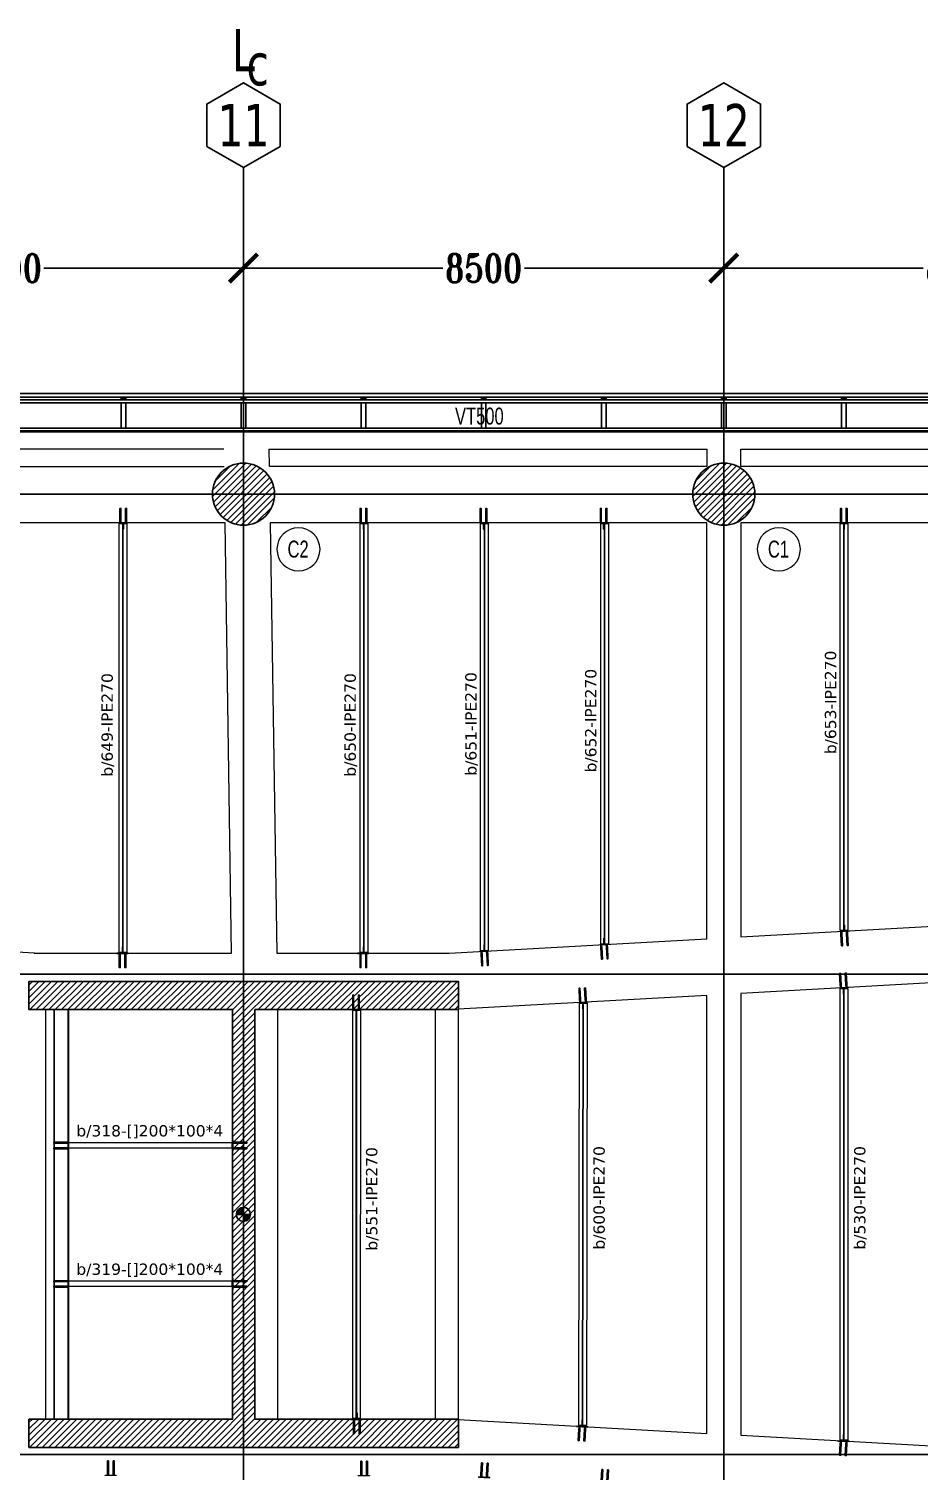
# Model space of a CAD drawing. Header units: millimetres. Extents: x -2452 to 78744, y -21906 to 33736.
# Drawn here: x 34348 to 50102, y 8205 to 33736 of the extents above; entities that cross this region are included whole.
import ezdxf
from ezdxf.enums import TextEntityAlignment as Align

# ---------------------------------------------------------------- set-up
doc = ezdxf.new("R2010")
doc.units = ezdxf.units.MM
doc.header["$LTSCALE"] = 0.9
for name, color, linetype, lineweight in [('0-3', 250, 'Continuous', 5), ('A_ALMA', 8, 'Continuous', 5), ('E_COLUMNAS-4', 1, 'Continuous', 25), ('E_MUROS-1', 2, 'Continuous', 25), ('E_TEXTO', 3, 'Continuous', 9), ('E_VIGAS', 8, 'Continuous', 9), ('E_VIGAS-1', 5, 'Continuous', 25), ('E_VIGAS-2', 10, 'Continuous', 25), ('HCB-PLATINA', 4, 'Continuous', 15), ('VIGAS_HCB', 4, 'Continuous', 15)]:
    doc.layers.add(name, color=color, linetype=linetype, lineweight=lineweight)
for name, color, linetype in [('COTAS', 8, 'Continuous'), ('HCB-ACH_PANT', 253, 'Continuous'), ('HCB-ANCLAJE', 5, 'Continuous'), ('HCB-EJES', 1, 'Continuous'), ('HCB-ROTULOS', 2, 'Continuous'), ('HCB_PANTALLAS', 6, 'Continuous')]:
    doc.layers.add(name, color=color, linetype=linetype)
doc.layers.get('0-3').off()
doc.styles.add('Arial Narrow', font='', dxfattribs={"width": 0.85, "height": 0.3})
doc.styles.add('ROMANT', font='romant.shx', dxfattribs={"width": 0.8})
doc.styles.add('VERDANA', font='verdana.ttf')
doc.styles.get('Arial Narrow').set_extended_font_data('Arial Narrow')
doc.dimstyles.new('1.125', dxfattribs={"dimscale": 0, "dimtxt": 500, "dimasz": 500, "dimexe": 4, "dimexo": 4, "dimgap": 15, "dimtad": 0, "dimdec": 0, "dimzin": 4, "dimdsep": 46, "dimtxsty": 'ROMANT', "dimblk": 'ARCHTICK', "dimcen": -10, "dimclrd": 256, "dimclrt": 3, "dimadec": 0, "dimazin": 0, "dimtfac": 1, "dimtdec": 0, "dimtix": 1, "dimtmove": 0, "dimatfit": 0, "dimldrblk": 'OBLIQUE', "dimfxl": 0.05, "dimtolj": 1, "dimtzin": 0, "dimarcsym": 0})

# ---------------------------------------------------------------- blocks, each defined once
blk = doc.blocks.new('EST_SFM_VIGA-METALICA-SECCION-C - EST_SFM_VIGA-METALICA-UPN160-1604346-PLANTA DE PISO 14 N_E_ _56_55m')
at = {"layer": 'E_VIGAS-1'}
for p, q in [((30.11, 0.018), (-30.277, 0.018)), ((-30.272, -0.047), (30.104, -0.047))]:
    blk.add_line(p, q, dxfattribs=at)
blk = doc.blocks.new('EST_SFM_VIGA-METALICA-SECCION-C - EST_SFM_VIGA-METALICA-UPN100-1526554-PLANTA DE PISO 14 N_E_ _56_55m')
at = {"layer": 'E_VIGAS-2'}
for p, q in [((34.942, 0.018), (-34.929, 0.018)), ((-34.929, -0.032), (34.942, -0.032))]:
    blk.add_line(p, q, dxfattribs=at)
blk = doc.blocks.new('EST_SFM_VIGA-METALICA-SECCION-C - EST_SFM_VIGA-METALICA-UPN100-1526616-PLANTA DE PISO 14 N_E_ _56_55m')
at = {"layer": 'E_VIGAS-2'}
for p, q in [((34.044, 0.032), (-34.827, 0.032)), ((-34.827, -0.018), (34.044, -0.018))]:
    blk.add_line(p, q, dxfattribs=at)
blk = doc.blocks.new('DCTIB_CNI_EST_MOD-1A-FAC_0001_rvt-2-PLANTA DE PISO 14 N_E_ _56_55m')
at = {"layer": 'E_VIGAS-1'}
for p, q in [((-42.328, 167.859), (-42.3, 167.859)), ((-42.328, 167.858), (-42.328, 167.859)), ((-42.246, 167.858), (-42.328, 167.858)), ((-42.328, 167.83), (-42.328, 167.858)), ((-42.328, 167.33), (-42.328, 167.78)), ((-42.29, 167.864), (-42.29, 167.878)), ((-42.29, 167.859), (-42.29, 167.864)), ((-42.285, 167.878), (-42.285, 167.864)), ((-42.285, 167.864), (-42.285, 167.859)), ((-42.274, 167.859), (-42.246, 167.859)), ((-42.246, 167.859), (-42.246, 167.858)), ((-42.246, 167.83), (-42.246, 167.858)), ((-42.246, 167.33), (-42.246, 167.78)), ((-40.203, 167.858), (-40.203, 167.859)), ((-40.203, 167.859), (-40.176, 167.859)), ((-40.121, 167.858), (-40.203, 167.858)), ((-40.203, 167.858), (-40.203, 167.83)), ((-40.203, 167.78), (-40.203, 167.33)), ((-40.165, 167.864), (-40.165, 167.878)), ((-40.165, 167.859), (-40.165, 167.864)), ((-40.16, 167.878), (-40.16, 167.864)), ((-40.16, 167.864), (-40.16, 167.859)), ((-40.149, 167.859), (-40.121, 167.859)), ((-40.121, 167.859), (-40.121, 167.858)), ((-40.121, 167.858), (-40.121, 167.83)), ((-40.121, 167.78), (-40.121, 167.33)), ((-38.078, 167.858), (-38.078, 167.859)), ((-38.078, 167.859), (-38.05, 167.859)), ((-37.996, 167.858), (-38.078, 167.858)), ((-38.078, 167.858), (-38.078, 167.83)), ((-38.078, 167.78), (-38.078, 167.33)), ((-38.04, 167.864), (-38.04, 167.878)), ((-38.04, 167.859), (-38.04, 167.864)), ((-38.035, 167.878), (-38.035, 167.864)), ((-38.035, 167.864), (-38.035, 167.859)), ((-38.024, 167.859), (-37.996, 167.859)), ((-37.996, 167.859), (-37.996, 167.858)), ((-37.996, 167.858), (-37.996, 167.83)), ((-37.996, 167.78), (-37.996, 167.33)), ((-35.953, 167.859), (-35.925, 167.859)), ((-35.953, 167.858), (-35.953, 167.859)), ((-35.871, 167.858), (-35.953, 167.858)), ((-35.953, 167.83), (-35.953, 167.858)), ((-35.953, 167.33), (-35.953, 167.78)), ((-35.915, 167.864), (-35.915, 167.878)), ((-35.915, 167.859), (-35.915, 167.864)), ((-35.91, 167.878), (-35.91, 167.864)), ((-35.91, 167.864), (-35.91, 167.859)), ((-35.899, 167.859), (-35.871, 167.859)), ((-35.871, 167.859), (-35.871, 167.858)), ((-35.871, 167.83), (-35.871, 167.858)), ((-35.871, 167.33), (-35.871, 167.78)), ((-33.828, 167.859), (-33.8, 167.859)), ((-33.828, 167.858), (-33.828, 167.859)), ((-33.746, 167.858), (-33.828, 167.858)), ((-33.828, 167.83), (-33.828, 167.858)), ((-33.828, 167.33), (-33.828, 167.78)), ((-33.79, 167.864), (-33.79, 167.878)), ((-33.79, 167.859), (-33.79, 167.864)), ((-33.785, 167.878), (-33.785, 167.864)), ((-33.785, 167.864), (-33.785, 167.859)), ((-33.774, 167.859), (-33.746, 167.859)), ((-33.746, 167.859), (-33.746, 167.858)), ((-33.746, 167.83), (-33.746, 167.858)), ((-33.746, 167.33), (-33.746, 167.78)), ((-31.703, 167.859), (-31.675, 167.859)), ((-31.703, 167.858), (-31.703, 167.859)), ((-31.621, 167.858), (-31.703, 167.858)), ((-31.703, 167.83), (-31.703, 167.858)), ((-31.703, 167.33), (-31.703, 167.78)), ((-31.664, 167.864), (-31.664, 167.878)), ((-31.664, 167.859), (-31.664, 167.864)), ((-31.659, 167.878), (-31.659, 167.864)), ((-31.659, 167.864), (-31.659, 167.859)), ((-31.649, 167.859), (-31.621, 167.859)), ((-31.621, 167.859), (-31.621, 167.858)), ((-31.621, 167.83), (-31.621, 167.858)), ((-31.621, 167.33), (-31.621, 167.78)), ((-29.578, 167.858), (-29.578, 167.859)), ((-29.578, 167.859), (-29.55, 167.859)), ((-29.496, 167.858), (-29.578, 167.858)), ((-29.578, 167.858), (-29.578, 167.83)), ((-29.578, 167.78), (-29.578, 167.33)), ((-29.54, 167.864), (-29.54, 167.878)), ((-29.54, 167.859), (-29.54, 167.864)), ((-29.535, 167.878), (-29.535, 167.864)), ((-29.535, 167.864), (-29.535, 167.859)), ((-29.524, 167.859), (-29.496, 167.859)), ((-29.496, 167.859), (-29.496, 167.858)), ((-29.496, 167.858), (-29.496, 167.83)), ((-29.496, 167.78), (-29.496, 167.33)), ((-42.328, 167.263), (-42.328, 167.28)), ((-42.246, 167.263), (-42.328, 167.263)), ((-42.246, 167.263), (-42.246, 167.28)), ((-40.203, 167.28), (-40.203, 167.263)), ((-40.121, 167.263), (-40.203, 167.263)), ((-40.121, 167.28), (-40.121, 167.263)), ((-38.078, 167.28), (-38.078, 167.262)), ((-37.996, 167.262), (-38.078, 167.262)), ((-37.996, 167.28), (-37.996, 167.262)), ((-35.953, 167.263), (-35.953, 167.28)), ((-35.871, 167.263), (-35.953, 167.263)), ((-35.871, 167.263), (-35.871, 167.28)), ((-33.828, 167.263), (-33.828, 167.28)), ((-33.746, 167.263), (-33.828, 167.263)), ((-33.746, 167.263), (-33.746, 167.28)), ((-31.703, 167.263), (-31.703, 167.28)), ((-31.621, 167.263), (-31.703, 167.263)), ((-31.621, 167.263), (-31.621, 167.28)), ((-29.578, 167.28), (-29.578, 167.263)), ((-29.496, 167.263), (-29.578, 167.263)), ((-29.496, 167.28), (-29.496, 167.263))]:
    blk.add_line(p, q, dxfattribs=at)
for points, knots in [([(-42.29, 167.864), (-42.29, 167.863), (-42.29, 167.862), (-42.292, 167.86), (-42.293, 167.86), (-42.295, 167.859), (-42.296, 167.859), (-42.297, 167.859), (-42.299, 167.859), (-42.3, 167.859)], [0, 0, 0, 0, 0.285714, 0.428571, 0.571429, 0.678571, 0.732143, 0.785714, 1, 1, 1, 1]), ([(-42.3, 167.859), (-42.299, 167.859), (-42.298, 167.859), (-42.295, 167.859), (-42.293, 167.86), (-42.291, 167.86), (-42.29, 167.862), (-42.29, 167.863), (-42.29, 167.864)], [0, 0, 0, 0, 0.142857, 0.285714, 0.428571, 0.571429, 0.785714, 1, 1, 1, 1]), ([(-42.285, 167.864), (-42.285, 167.863), (-42.284, 167.862), (-42.283, 167.86), (-42.281, 167.86), (-42.28, 167.859), (-42.279, 167.859), (-42.277, 167.859), (-42.275, 167.859), (-42.274, 167.859)], [0, 0, 0, 0, 0.285714, 0.428571, 0.571429, 0.678571, 0.732143, 0.785714, 1, 1, 1, 1]), ([(-42.274, 167.859), (-42.275, 167.859), (-42.276, 167.859), (-42.279, 167.859), (-42.281, 167.86), (-42.283, 167.86), (-42.284, 167.862), (-42.285, 167.863), (-42.285, 167.864)], [0, 0, 0, 0, 0.142857, 0.285714, 0.428571, 0.571429, 0.785714, 1, 1, 1, 1]), ([(-40.176, 167.859), (-40.175, 167.859), (-40.173, 167.859), (-40.171, 167.859), (-40.168, 167.86), (-40.167, 167.86), (-40.165, 167.862), (-40.165, 167.863), (-40.165, 167.864)], [0, 0, 0, 0, 0.142857, 0.285714, 0.428571, 0.571429, 0.785714, 1, 1, 1, 1]), ([(-40.165, 167.864), (-40.165, 167.863), (-40.165, 167.862), (-40.167, 167.86), (-40.168, 167.86), (-40.17, 167.859), (-40.171, 167.859), (-40.173, 167.859), (-40.174, 167.859), (-40.176, 167.859)], [0, 0, 0, 0, 0.285714, 0.428571, 0.571429, 0.678571, 0.732143, 0.785714, 1, 1, 1, 1]), ([(-40.149, 167.859), (-40.15, 167.859), (-40.152, 167.859), (-40.154, 167.859), (-40.156, 167.86), (-40.158, 167.86), (-40.16, 167.862), (-40.16, 167.863), (-40.16, 167.864)], [0, 0, 0, 0, 0.142857, 0.285714, 0.428571, 0.571429, 0.785714, 1, 1, 1, 1]), ([(-40.16, 167.864), (-40.16, 167.863), (-40.159, 167.862), (-40.158, 167.86), (-40.156, 167.86), (-40.155, 167.859), (-40.154, 167.859), (-40.152, 167.859), (-40.15, 167.859), (-40.149, 167.859)], [0, 0, 0, 0, 0.285714, 0.428571, 0.571429, 0.678571, 0.732143, 0.785714, 1, 1, 1, 1]), ([(-38.05, 167.859), (-38.049, 167.859), (-38.048, 167.859), (-38.045, 167.859), (-38.043, 167.86), (-38.041, 167.86), (-38.04, 167.862), (-38.04, 167.863), (-38.04, 167.864)], [0, 0, 0, 0, 0.142857, 0.285714, 0.428571, 0.571429, 0.785714, 1, 1, 1, 1]), ([(-38.04, 167.864), (-38.04, 167.863), (-38.04, 167.862), (-38.042, 167.86), (-38.043, 167.86), (-38.045, 167.859), (-38.046, 167.859), (-38.047, 167.859), (-38.049, 167.859), (-38.05, 167.859)], [0, 0, 0, 0, 0.285714, 0.428571, 0.571429, 0.678571, 0.732143, 0.785714, 1, 1, 1, 1]), ([(-38.024, 167.859), (-38.025, 167.859), (-38.026, 167.859), (-38.029, 167.859), (-38.031, 167.86), (-38.033, 167.86), (-38.034, 167.862), (-38.035, 167.863), (-38.035, 167.864)], [0, 0, 0, 0, 0.142857, 0.285714, 0.428571, 0.571429, 0.785714, 1, 1, 1, 1]), ([(-38.035, 167.864), (-38.035, 167.863), (-38.034, 167.862), (-38.033, 167.86), (-38.031, 167.86), (-38.03, 167.859), (-38.029, 167.859), (-38.027, 167.859), (-38.025, 167.859), (-38.024, 167.859)], [0, 0, 0, 0, 0.285714, 0.428571, 0.571429, 0.678571, 0.732143, 0.785714, 1, 1, 1, 1]), ([(-35.915, 167.864), (-35.915, 167.863), (-35.915, 167.862), (-35.917, 167.86), (-35.918, 167.86), (-35.92, 167.859), (-35.921, 167.859), (-35.922, 167.859), (-35.924, 167.859), (-35.925, 167.859)], [0, 0, 0, 0, 0.285714, 0.428571, 0.571429, 0.678571, 0.732143, 0.785714, 1, 1, 1, 1]), ([(-35.925, 167.859), (-35.924, 167.859), (-35.923, 167.859), (-35.92, 167.859), (-35.918, 167.86), (-35.916, 167.86), (-35.915, 167.862), (-35.915, 167.863), (-35.915, 167.864)], [0, 0, 0, 0, 0.142857, 0.285714, 0.428571, 0.571429, 0.785714, 1, 1, 1, 1]), ([(-35.91, 167.864), (-35.91, 167.863), (-35.909, 167.862), (-35.908, 167.86), (-35.906, 167.86), (-35.905, 167.859), (-35.904, 167.859), (-35.902, 167.859), (-35.9, 167.859), (-35.899, 167.859)], [0, 0, 0, 0, 0.285714, 0.428571, 0.571429, 0.678571, 0.732143, 0.785714, 1, 1, 1, 1]), ([(-35.899, 167.859), (-35.9, 167.859), (-35.901, 167.859), (-35.904, 167.859), (-35.906, 167.86), (-35.908, 167.86), (-35.909, 167.862), (-35.91, 167.863), (-35.91, 167.864)], [0, 0, 0, 0, 0.142857, 0.285714, 0.428571, 0.571429, 0.785714, 1, 1, 1, 1]), ([(-33.79, 167.864), (-33.79, 167.863), (-33.79, 167.862), (-33.792, 167.86), (-33.793, 167.86), (-33.795, 167.859), (-33.796, 167.859), (-33.797, 167.859), (-33.799, 167.859), (-33.8, 167.859)], [0, 0, 0, 0, 0.285714, 0.428571, 0.571429, 0.678571, 0.732143, 0.785714, 1, 1, 1, 1]), ([(-33.8, 167.859), (-33.799, 167.859), (-33.798, 167.859), (-33.795, 167.859), (-33.793, 167.86), (-33.791, 167.86), (-33.79, 167.862), (-33.79, 167.863), (-33.79, 167.864)], [0, 0, 0, 0, 0.142857, 0.285714, 0.428571, 0.571429, 0.785714, 1, 1, 1, 1]), ([(-33.785, 167.864), (-33.785, 167.863), (-33.784, 167.862), (-33.783, 167.86), (-33.781, 167.86), (-33.78, 167.859), (-33.779, 167.859), (-33.777, 167.859), (-33.775, 167.859), (-33.774, 167.859)], [0, 0, 0, 0, 0.285714, 0.428571, 0.571429, 0.678571, 0.732143, 0.785714, 1, 1, 1, 1]), ([(-33.774, 167.859), (-33.775, 167.859), (-33.776, 167.859), (-33.779, 167.859), (-33.781, 167.86), (-33.783, 167.86), (-33.784, 167.862), (-33.785, 167.863), (-33.785, 167.864)], [0, 0, 0, 0, 0.142857, 0.285714, 0.428571, 0.571429, 0.785714, 1, 1, 1, 1]), ([(-31.664, 167.864), (-31.664, 167.863), (-31.665, 167.862), (-31.666, 167.86), (-31.668, 167.86), (-31.669, 167.859), (-31.67, 167.859), (-31.672, 167.859), (-31.674, 167.859), (-31.675, 167.859)], [0, 0, 0, 0, 0.285714, 0.428571, 0.571429, 0.678571, 0.732143, 0.785714, 1, 1, 1, 1]), ([(-31.675, 167.859), (-31.674, 167.859), (-31.673, 167.859), (-31.67, 167.859), (-31.668, 167.86), (-31.666, 167.86), (-31.665, 167.862), (-31.664, 167.863), (-31.664, 167.864)], [0, 0, 0, 0, 0.142857, 0.285714, 0.428571, 0.571429, 0.785714, 1, 1, 1, 1]), ([(-31.659, 167.864), (-31.659, 167.863), (-31.659, 167.862), (-31.657, 167.86), (-31.656, 167.86), (-31.654, 167.859), (-31.653, 167.859), (-31.652, 167.859), (-31.65, 167.859), (-31.649, 167.859)], [0, 0, 0, 0, 0.285714, 0.428571, 0.571429, 0.678571, 0.732143, 0.785714, 1, 1, 1, 1]), ([(-31.649, 167.859), (-31.65, 167.859), (-31.651, 167.859), (-31.654, 167.859), (-31.656, 167.86), (-31.658, 167.86), (-31.659, 167.862), (-31.659, 167.863), (-31.659, 167.864)], [0, 0, 0, 0, 0.142857, 0.285714, 0.428571, 0.571429, 0.785714, 1, 1, 1, 1]), ([(-29.55, 167.859), (-29.549, 167.859), (-29.548, 167.859), (-29.545, 167.859), (-29.543, 167.86), (-29.541, 167.86), (-29.54, 167.862), (-29.54, 167.863), (-29.54, 167.864)], [0, 0, 0, 0, 0.142857, 0.285714, 0.428571, 0.571429, 0.785714, 1, 1, 1, 1]), ([(-29.54, 167.864), (-29.54, 167.863), (-29.54, 167.862), (-29.542, 167.86), (-29.543, 167.86), (-29.545, 167.859), (-29.546, 167.859), (-29.547, 167.859), (-29.549, 167.859), (-29.55, 167.859)], [0, 0, 0, 0, 0.285714, 0.428571, 0.571429, 0.678571, 0.732143, 0.785714, 1, 1, 1, 1]), ([(-29.524, 167.859), (-29.525, 167.859), (-29.526, 167.859), (-29.529, 167.859), (-29.531, 167.86), (-29.533, 167.86), (-29.534, 167.862), (-29.535, 167.863), (-29.535, 167.864)], [0, 0, 0, 0, 0.142857, 0.285714, 0.428571, 0.571429, 0.785714, 1, 1, 1, 1]), ([(-29.535, 167.864), (-29.535, 167.863), (-29.534, 167.862), (-29.533, 167.86), (-29.531, 167.86), (-29.53, 167.859), (-29.529, 167.859), (-29.527, 167.859), (-29.525, 167.859), (-29.524, 167.859)], [0, 0, 0, 0, 0.285714, 0.428571, 0.571429, 0.678571, 0.732143, 0.785714, 1, 1, 1, 1])]:
    blk.add_open_spline(points, degree=3, knots=knots, dxfattribs=at)
for name, p in [('EST_SFM_VIGA-METALICA-SECCION-C - EST_SFM_VIGA-METALICA-UPN160-1604346-PLANTA DE PISO 14 N_E_ _56_55m', (-40.081, 167.925)), ('EST_SFM_VIGA-METALICA-SECCION-C - EST_SFM_VIGA-METALICA-UPN100-1526554-PLANTA DE PISO 14 N_E_ _56_55m', (-40.169, 167.812)), ('EST_SFM_VIGA-METALICA-SECCION-C - EST_SFM_VIGA-METALICA-UPN100-1526616-PLANTA DE PISO 14 N_E_ _56_55m', (-39.77, 167.298))]:
    blk.add_blockref(name, p, dxfattribs=at)
blk = doc.blocks.new('CNI_TAG COLUMNAS CONCRETO MARCA - CNI_COLUMNA CONCRETO-582370-PLANTA DE PISO 14 N_E_ _56_55m')
at = {"layer": 'E_TEXTO'}
for start, end in [(360, 180), (180, 360)]:
    blk.add_arc((0.00026, -0.00015), 0.00254, start, end, dxfattribs=at)
blk = doc.blocks.new('CX-CONC')
at = {"layer": 'HCB-ANCLAJE'}
for points in [[(-50, -8), (-46, -6), (-42, -8), (-40, -8), (-38, -14), (-38, -52), (-38, -256), (-54, -256), (-54, -52), (-54, -14), (-52, -8)], [(50, -8), (54, -6), (58, -8), (60, -8), (62, -14), (62, -52), (62, -256), (46, -256), (46, -52), (46, -14), (48, -8)]]:
    blk.add_lwpolyline(points, close=True, dxfattribs=at)
at = {"layer": 'HCB-PLATINA'}
blk.add_lwpolyline([(-100, -6), (100, -6), (100, 0), (-100, 0)], close=True, dxfattribs=at)
blk = doc.blocks.new('centroide')
at = {"layer": 'HCB-ACH_PANT'}
h = blk.add_hatch(color=256, dxfattribs=at)
h.dxf.hatch_style = 1
h.paths.add_polyline_path([(-125, 0), (0, 0), (0, 125, 0.414214)])
h.paths.add_polyline_path([(0, -125, 0.414214), (125, 0), (0, 0)])
for p, q in [((-125, 0), (125, 0)), ((0, -125), (0, 125))]:
    blk.add_line(p, q)
blk.add_circle((0, 0), 125)
blk = doc.blocks.new('_ArchTick')
at = {"color": 0, "linetype": 'ByBlock', "const_width": 0.15}
blk.add_lwpolyline([(-0.5, -0.5), (0.5, 0.5)], dxfattribs=at)
blk = doc.blocks.new('*D107')
at = {"layer": 'COTAS', "color": 0, "lineweight": -2, "transparency": 16777216}
for p, q in [((29646, 31277), (29646, 29496)), ((38146, 31277), (38146, 29496))]:
    blk.add_line(p, q, dxfattribs=at)
at = {"layer": 'COTAS', "lineweight": -2, "transparency": 16777216}
for p, q in [((29646, 29500), (33176, 29500)), ((38146, 29500), (34616, 29500))]:
    blk.add_line(p, q, dxfattribs=at)
at = {"layer": 'Defpoints', "color": 0, "transparency": 16777216}
for p in [(29646, 31281), (38146, 31281), (29646, 29500)]:
    blk.add_point(p, dxfattribs=at)
at = {"layer": 'COTAS', "lineweight": -2, "transparency": 16777216, "xscale": 500, "yscale": 500, "zscale": 500, "rotation": 180}
blk.add_blockref('_ArchTick', (29646, 29500), dxfattribs=at)
at = {"layer": 'COTAS', "lineweight": -2, "transparency": 16777216, "xscale": 500, "yscale": 500, "zscale": 500}
blk.add_blockref('_ArchTick', (38146, 29500), dxfattribs=at)
at = {"layer": 'COTAS', "color": 3, "transparency": 16777216, "insert": (33896, 29500), "char_height": 500, "attachment_point": 5, "style": 'ROMANT'}
blk.add_mtext('\\A1;8500', dxfattribs=at)
blk = doc.blocks.new('_Oblique')
at = {"color": 0, "linetype": 'ByBlock', "lineweight": -2}
blk.add_line((-0.5, -0.5), (0.5, 0.5), dxfattribs=at)
blk = doc.blocks.new('*D108')
at = {"layer": 'COTAS', "color": 0, "lineweight": -2, "transparency": 16777216}
for p, q in [((38146, 31277), (38146, 29496)), ((46646, 31277), (46646, 29496))]:
    blk.add_line(p, q, dxfattribs=at)
at = {"layer": 'COTAS', "lineweight": -2, "transparency": 16777216}
for p, q in [((38146, 29500), (41676, 29500)), ((46646, 29500), (43116, 29500))]:
    blk.add_line(p, q, dxfattribs=at)
at = {"layer": 'Defpoints', "color": 0, "transparency": 16777216}
for p in [(38146, 31281), (46646, 31281), (38146, 29500)]:
    blk.add_point(p, dxfattribs=at)
at = {"layer": 'COTAS', "lineweight": -2, "transparency": 16777216, "xscale": 500, "yscale": 500, "zscale": 500, "rotation": 180}
blk.add_blockref('_ArchTick', (38146, 29500), dxfattribs=at)
at = {"layer": 'COTAS', "lineweight": -2, "transparency": 16777216, "xscale": 500, "yscale": 500, "zscale": 500}
blk.add_blockref('_ArchTick', (46646, 29500), dxfattribs=at)
at = {"layer": 'COTAS', "color": 3, "transparency": 16777216, "insert": (42396, 29500), "char_height": 500, "attachment_point": 5, "style": 'ROMANT'}
blk.add_mtext('\\A1;8500', dxfattribs=at)
blk = doc.blocks.new('*D109')
at = {"layer": 'COTAS', "color": 0, "lineweight": -2, "transparency": 16777216}
for p, q in [((46646, 31277), (46646, 29496)), ((55146, 31277), (55146, 29496))]:
    blk.add_line(p, q, dxfattribs=at)
at = {"layer": 'COTAS', "lineweight": -2, "transparency": 16777216}
for p, q in [((46646, 29500), (50176, 29500)), ((55146, 29500), (51616, 29500))]:
    blk.add_line(p, q, dxfattribs=at)
at = {"layer": 'Defpoints', "color": 0, "transparency": 16777216}
for p in [(46646, 31281), (55146, 31281), (46646, 29500)]:
    blk.add_point(p, dxfattribs=at)
at = {"layer": 'COTAS', "lineweight": -2, "transparency": 16777216, "xscale": 500, "yscale": 500, "zscale": 500, "rotation": 180}
blk.add_blockref('_ArchTick', (46646, 29500), dxfattribs=at)
at = {"layer": 'COTAS', "lineweight": -2, "transparency": 16777216, "xscale": 500, "yscale": 500, "zscale": 500}
blk.add_blockref('_ArchTick', (55146, 29500), dxfattribs=at)
at = {"layer": 'COTAS', "color": 3, "transparency": 16777216, "insert": (50896, 29500), "char_height": 500, "attachment_point": 5, "style": 'ROMANT'}
blk.add_mtext('\\A1;8500', dxfattribs=at)

msp = doc.modelspace()

# ---------------------------------------------------------------- hatches: boundary and pattern name
at = {"layer": 'HCB-ACH_PANT'}
h = msp.add_hatch(dxfattribs=at)
h.set_pattern_fill('ANSI31', color=256, scale=25)
h.set_pattern_definition([(45, (25500, -7e-12), (-56.1266, 56.1266), [])])
edge = h.paths.add_edge_path()
edge.add_arc((38146.2, 25500), 550, 0, 360)
h = msp.add_hatch(dxfattribs=at)
h.set_pattern_fill('ANSI31', color=256, scale=25)
h.set_pattern_definition([(45, (34000, -7e-12), (-56.1266, 56.1266), [])])
edge = h.paths.add_edge_path()
edge.add_arc((46646.2, 25500), 550, 0, 360)
h = msp.add_hatch(dxfattribs=at)
h.set_pattern_fill('ANSI31', color=256, scale=25)
h.set_pattern_definition([(45, (-17030.31, -55448.78), (-56.1266, 56.1266), [])])
h.paths.add_polyline_path([(38349.3, 16375.2), (41949.3, 16375.2), (41949.3, 16875.2), (34349.3, 16875.2), (34349.3, 16375.2), (37949.3, 16375.2), (37949.3, 9125.2), (34349.3, 9125.2), (34349.3, 8625.2), (41949.3, 8625.2), (41949.3, 9125.2), (38349.3, 9125.2)])

# ---------------------------------------------------------------- linework, layer by layer
for points in [[(36024.2, 24880.1), (36024.2, 24990.1), (36018.2, 24990.1), (36018.2, 24880.1)], [(40274.2, 24880.1), (40274.2, 24990.1), (40268.2, 24990.1), (40268.2, 24880.1)], [(42399.2, 24880.1), (42399.2, 24990.1), (42393.2, 24990.1), (42393.2, 24880.1)], [(44524.2, 24880.1), (44524.2, 24990.1), (44518.2, 24990.1), (44518.2, 24880.1)], [(48774.1, 24880.1), (48774.1, 24990.1), (48768.1, 24990.1), (48768.1, 24880.1)], [(48774.6, 17874.8), (48774.6, 17764.8), (48780.6, 17764.8), (48780.6, 17874.8)], [(44524.7, 17638.4), (44524.7, 17528.4), (44530.7, 17528.4), (44530.7, 17638.4)], [(36012.9, 17485.2), (36012.9, 17375.2), (36006.9, 17375.2), (36006.9, 17485.2)], [(40272.9, 17485.1), (40272.9, 17375.1), (40266.9, 17375.1), (40266.9, 17485.1)], [(42406.9, 17519.8), (42406.9, 17409.8), (42412.9, 17409.8), (42412.9, 17519.8)], [(48766.7, 16652.1), (48766.7, 16762.1), (48760.7, 16762.1), (48760.7, 16652.1)], [(40143.2, 16265.2), (40143.2, 16375.2), (40137.2, 16375.2), (40137.2, 16265.2)], [(44154.5, 16389.3), (44154.5, 16499.3), (44148.5, 16499.3), (44148.5, 16389.3)], [(40155.7, 9235.2), (40155.7, 9125.2), (40149.7, 9125.2), (40149.7, 9235.2)], [(44142.5, 9107.8), (44142.5, 8997.8), (44136.5, 8997.8), (44136.5, 9107.8)], [(48766.9, 8849.4), (48766.9, 8739.4), (48760.9, 8739.4), (48760.9, 8849.4)]]:
    msp.add_lwpolyline(points, close=True)
at = {"layer": 'A_ALMA'}
for p, q in [((36012.9, 17395.3), (36012.9, 24980.1)), ((36019.5, 17395.3), (36019.5, 24980.1)), ((40272.9, 17395.2), (40272.9, 24980)), ((40279.5, 17395.2), (40279.5, 24980)), ((42412.9, 17429.9), (42412.9, 24980)), ((42419.5, 17429.9), (42419.5, 24980)), ((44532.9, 17550.4), (44532.9, 24980.1)), ((44539.5, 17550.4), (44539.5, 24980.1)), ((48768.9, 17784.3), (48768.9, 24980)), ((48774.5, 17784.3), (48774.5, 24980)), ((48766.9, 8752.8), (48766.9, 16746.2)), ((48773.5, 8752.8), (48773.5, 16746.2)), ((40142.8, 9135.2), (40142.8, 16365.2)), ((40149.4, 9135.2), (40149.4, 16365.2)), ((44142.9, 9011.1), (44154.2, 16492)), ((44149.5, 9011.1), (44160.8, 16492))]:
    msp.add_line(p, q, dxfattribs=at)
at = {"layer": 'E_COLUMNAS-4', "color": 6}
for centre in [(38146.2, 25500), (46646.2, 25500)]:
    msp.add_circle(centre, 550, dxfattribs=at)
at = {"layer": 'E_MUROS-1'}
msp.add_lwpolyline([(34796.4, 16375.2), (34796.4, 9125.2), (35046.4, 9125.2), (35046.4, 16375.2)], close=True, dxfattribs=at)
at = {"layer": 'E_VIGAS', "color": 30, "true_color": 0xf26722}
msp.add_line((38746.4, 16375.2), (38746.4, 9125.2), dxfattribs=at)
at = {"layer": 'E_VIGAS'}
for points in [[(10247.2, 26595.9), (10247.2, -1095.9), (66047.4, -1095.8), (66047.4, 26595.9)], [(38604.1, 25990.1), (38599.5, 26295.9), (46347.2, 26295.9), (46347.2, 25990.1)], [(46947.2, 25990.1), (46947.2, 26295.9), (54692.4, 26295.9), (54701.1, 25990.1)], [(29947.2, 24990.1), (29947.2, 17631.7), (34445.4, 17382.7), (34445, 17375.2), (37934.8, 17375.2), (37819.2, 24990.1)], [(38619.3, 24990.1), (38734.9, 17375.2), (41784.5, 17375.2), (46347.2, 17629.3), (46347.2, 24990.1)], [(46947.2, 24990.1), (46947.2, 17662.7), (54926.1, 18107), (54729.7, 24990.1)]]:
    msp.add_lwpolyline(points, close=True, dxfattribs=at)
for points in [[(37799.4, 26295.9), (29947.2, 26295.9), (29947.2, 25990.1), (37803.9, 25990.1)], [(54947.2, 17106.7), (46947.2, 16661.1), (46947.2, 8840.9), (54947.2, 8393.9), (54947.2, 17106.7)], [(41947.4, 9120.2), (46347.2, 8874.4), (46347.2, 16627.7), (41947.4, 16382.7)], [(35047.4, 9125.2), (34647.4, 9125.2), (34647.4, 16375.2), (35047.4, 16375.2), (35047.4, 9125.2)], [(41946.2, 9125.2), (41546.2, 9125.2), (41546.2, 16375.2), (41946.2, 16375.2), (41946.2, 9125.2)]]:
    msp.add_lwpolyline(points, dxfattribs=at)
at = {"layer": 'HCB-EJES'}
for p, q in [((38146.2, -5780.2), (38146.2, 31280.5)), ((46646.2, -5780.2), (46646.2, 31280.5)), ((-952.1, 25500), (77244.5, 25500)), ((-952.1, 17000), (77244.5, 17000))]:
    msp.add_line(p, q, dxfattribs=at)
msp.add_lwpolyline([(77244.5, 8500), (-952.1, 8500), (77244.5, 8500)], dxfattribs=at)
at = {"layer": 'HCB-ROTULOS'}
for points in [[(37496.7, 31655.5), (38146.2, 31280.5), (38795.7, 31655.5), (38795.7, 32405.5), (38146.2, 32780.5), (37496.7, 32405.5)], [(45996.7, 31655.5), (46646.2, 31280.5), (47295.7, 31655.5), (47295.7, 32405.5), (46646.2, 32780.5), (45996.7, 32405.5)]]:
    msp.add_lwpolyline(points, close=True, dxfattribs=at)
at = {"layer": 'HCB_PANTALLAS'}
msp.add_lwpolyline([(38349.3, 16375.2), (41949.3, 16375.2), (41949.3, 16875.2), (34349.3, 16875.2), (34349.3, 16375.2), (37949.3, 16375.2), (37949.3, 9125.2), (34349.3, 9125.2), (34349.3, 8625.2), (41949.3, 8625.2), (41949.3, 9125.2), (38349.3, 9125.2)], close=True, dxfattribs=at)
at = {"layer": 'VIGAS_HCB'}
for points in [[(35948.7, 24980.1), (36083.7, 24980.1), (36083.7, 17385.2), (35948.7, 17385.2)], [(40208.7, 24980.1), (40343.7, 24980.1), (40343.7, 17385.2), (40208.7, 17385.2)], [(42338.7, 24980.1), (42473.7, 24980.1), (42473.7, 17416.1), (42338.7, 17416.1)], [(44468.7, 24980.1), (44603.7, 24980.1), (44603.7, 17534.7), (44468.7, 17534.7)], [(48703.6, 24980.1), (48838.6, 24980.1), (48838.7, 17778), (48703.7, 17778)], [(48702.7, 16746.2), (48837.7, 16746.2), (48838.7, 8752.8), (48703.7, 8752.8)], [(40078.8, 16365.2), (40213.8, 16365.2), (40213.7, 9135.2), (40078.7, 9135.2)], [(44089.9, 16492), (44224.9, 16492), (44213.7, 9011.1), (44078.7, 9011.1)], [(37939.3, 13922.8), (35057.4, 13922.8), (35057.4, 14022.8), (37939.3, 14022.8)], [(37939.3, 11472.8), (35059.1, 11472.8), (35057.4, 11472.8), (35057.4, 11572.8), (37939.3, 11572.8)]]:
    msp.add_lwpolyline(points, close=True, dxfattribs=at)

# ---------------------------------------------------------------- block references
at = {"xscale": -1}
for p, rotation in [((36014.6, 24990.1), 180), ((40264.6, 24990.1), 180), ((42389.6, 24990.1), 180), ((44514.6, 24990.1), 180), ((48764.5, 24990.1), 180), ((48777.9, 17764.7), 3.168251183173191), ((42410.2, 17409.6), 3.168251183173191), ((44528, 17528.3), 3.168251183173191), ((48763.3, 16762.3), 183.1682511831732), ((40133.7, 16375.2), 180), ((44151.2, 16499.5), 183.1682511831732), ((37949.3, 13972.8), 90), ((37949.3, 11522.8), 90), ((35796.2, 8130.2), 180), ((40276.1, 8125.2), 180)]:
    msp.add_blockref('CX-CONC', p, dxfattribs=dict(at, rotation=rotation))
for name, p in [('CX-CONC', (36003.3, 17375.2)), ('CX-CONC', (40263.3, 17375.1)), ('centroide', (38146.2, 12750)), ('CX-CONC', (40146.1, 9125.2))]:
    msp.add_blockref(name, p)
for p, rotation in [((35046.4, 13972.8), 270), ((35046.4, 11522.8), 270), ((44139.2, 8997.7), 356.8317488168269), ((48763.5, 8739.3), 356.8317488168269), ((42406.5, 8092.9), 176.8317488168268), ((44536.5, 7973.9), 176.8317488168268)]:
    msp.add_blockref('CX-CONC', p, dxfattribs=dict(rotation=rotation))
at = {"layer": '0-3', "xscale": 1000.000000000014, "yscale": 1000.000000000014, "zscale": 1000.000000000014}
msp.add_blockref('DCTIB_CNI_EST_MOD-1A-FAC_0001_rvt-2-PLANTA DE PISO 14 N_E_ _56_55m', (78308.3, -140662.4), dxfattribs=at)
at = {"layer": 'E_TEXTO', "xscale": 150000.0000000019, "yscale": 150000.0000000019, "zscale": 150000.0000000019}
for p in [(39080.4, 24545.7), (47580.4, 24545.7)]:
    msp.add_blockref('CNI_TAG COLUMNAS CONCRETO MARCA - CNI_COLUMNA CONCRETO-582370-PLANTA DE PISO 14 N_E_ _56_55m', p, dxfattribs=at)

# ---------------------------------------------------------------- texts
at = {"layer": 'E_TEXTO', "style": 'VERDANA'}
for s, p in [('b/318-[]200*100*4', (36488.3, 14130.2)), ('b/319-[]200*100*4', (36488.3, 11680.2))]:
    msp.add_text(s, height=200, dxfattribs=at).set_placement(p, align=Align.CENTER)
at = {"layer": 'E_TEXTO', "char_height": 300, "attachment_point": 1, "style": 'Arial Narrow'}
for s, insert, width in [('VT500', (41889.6, 27031.1), 1083.481), ('C2', (38926.1, 24676.9), 459.968), ('C1', (47426.1, 24676.9), 459.968)]:
    msp.add_mtext(s, dxfattribs=dict(at, insert=insert, width=width))
at = {"layer": 'E_TEXTO', "char_height": 200, "width": 1206.139, "attachment_point": 1, "rotation": 90, "style": 'VERDANA'}
for s, insert in [('b/653-IPE270', (48433.7, 20896.9)), ('b/649-IPE270', (35633.7, 20498.2)), ('b/650-IPE270', (39933.6, 20498.2)), ('b/651-IPE270', (42070.2, 20515.5)), ('b/652-IPE270', (44190.1, 20573.7)), ('b/551-IPE270', (40314.3, 12108.5)), ('b/600-IPE270', (44337.8, 12127.1)), ('b/530-IPE270', (48950.2, 12127.1))]:
    msp.add_mtext(s, dxfattribs=dict(at, insert=insert))
at = {"layer": 'HCB-ROTULOS', "color": 4, "style": 'VERDANA', "width": 0.7}
for s, p in [('L', (38146.2, 33360.9)), ('c', (38396.5, 33110.7)), ('11', (38146.2, 32030.5)), ('12', (46646.2, 32030.5))]:
    msp.add_text(s, height=750, dxfattribs=at).set_placement(p, align=Align.MIDDLE_CENTER)

# ---------------------------------------------------------------- dimensions: what is measured, and where the dimension line sits
at = {"layer": 'COTAS'}
for base, p1, p2, picture, middle in [((29646.2, 29500.4), (38146.2, 31280.5), (29646.2, 31280.5), '*D107', (33896.2, 29500.4)), ((38146.2, 29500.4), (46646.2, 31280.5), (38146.2, 31280.5), '*D108', (42396.2, 29500.4)), ((46646.2, 29500.4), (55146.2, 31280.5), (46646.2, 31280.5), '*D109', (50896.2, 29500.4))]:
    dim = msp.add_linear_dim(base=base, p1=p1, p2=p2, dimstyle='1.125', override={"dimscale": 1}, dxfattribs=at)
    dim.commit()
    dim.dimension.update_dxf_attribs({"geometry": picture, "text_midpoint": middle})

doc.saveas('drawing.dxf')
